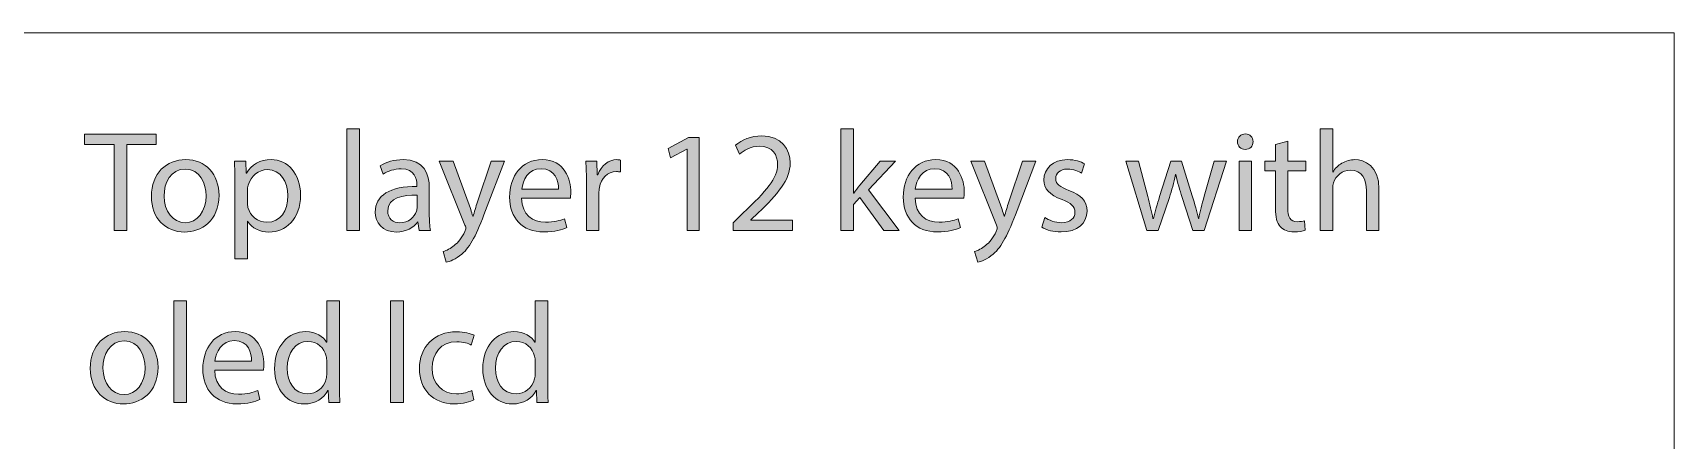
# Model space of a CAD drawing. Header units: millimetres. Extents: x 5 to 670, y 81 to 288.
# Drawn here: x 566.6 to 669.7, y 262.6 to 288.2 of the extents above; entities that cross this region are included whole.
import ezdxf

# ---------------------------------------------------------------- set-up
doc = ezdxf.new("R2010")
doc.units = ezdxf.units.MM
doc.header["$MEASUREMENT"] = 0
doc.layers.add('Hole', color=7, linetype='Continuous', lineweight=0)

# ---------------------------------------------------------------- blocks, each defined once
blk = doc.blocks.new('Block_8')
at = {"layer": 'Hole', "true_color": 0x000000, "transparency": 33554687}
h = blk.add_hatch(color=18, dxfattribs=at)
h.dxf.hatch_style = 2
edge = h.paths.add_edge_path()
edge.add_spline(control_points=[(571.73, 281.2), (571.73, 281.2), (569.88, 281.2), (569.88, 281.2), (569.88, 281.2), (569.88, 281.86), (569.88, 281.86), (569.88, 281.86), (574.37, 281.86), (574.37, 281.86), (574.37, 281.86), (574.37, 281.2), (574.37, 281.2), (574.37, 281.2), (572.52, 281.2), (572.52, 281.2), (572.52, 281.2), (572.52, 275.8), (572.52, 275.8), (572.52, 275.8), (571.73, 275.8), (571.73, 275.8), (571.73, 275.8), (571.73, 281.2), (571.73, 281.2)], knot_values=[0, 0, 0, 0, 1, 1, 1, 2, 2, 2, 3, 3, 3, 4, 4, 4, 5, 5, 5, 6, 6, 6, 7, 7, 7, 8, 8, 8, 8], degree=3, periodic=0)
h = blk.add_hatch(color=18, dxfattribs=at)
h.dxf.hatch_style = 2
edge = h.paths.add_edge_path()
edge.add_spline(control_points=[(586.35, 282.19), (586.35, 282.19), (587.14, 282.19), (587.14, 282.19), (587.14, 282.19), (587.14, 275.8), (587.14, 275.8), (587.14, 275.8), (586.35, 275.8), (586.35, 275.8), (586.35, 275.8), (586.35, 282.19), (586.35, 282.19)], knot_values=[0, 0, 0, 0, 1, 1, 1, 2, 2, 2, 3, 3, 3, 4, 4, 4, 4], degree=3, periodic=0)
h = blk.add_hatch(color=18, dxfattribs=at)
h.dxf.hatch_style = 2
edge = h.paths.add_edge_path()
edge.add_spline(control_points=[(607.72, 280.91), (607.72, 280.91), (607.7, 280.91), (607.7, 280.91), (607.7, 280.91), (606.68, 280.36), (606.68, 280.36), (606.68, 280.36), (606.53, 280.96), (606.53, 280.96), (606.53, 280.96), (607.81, 281.65), (607.81, 281.65), (607.81, 281.65), (608.48, 281.65), (608.48, 281.65), (608.48, 281.65), (608.48, 275.8), (608.48, 275.8), (608.48, 275.8), (607.72, 275.8), (607.72, 275.8), (607.72, 275.8), (607.72, 280.91), (607.72, 280.91)], knot_values=[0, 0, 0, 0, 1, 1, 1, 2, 2, 2, 3, 3, 3, 4, 4, 4, 5, 5, 5, 6, 6, 6, 7, 7, 7, 8, 8, 8, 8], degree=3, periodic=0)
h = blk.add_hatch(color=18, dxfattribs=at)
h.dxf.hatch_style = 2
edge = h.paths.add_edge_path()
edge.add_spline(control_points=[(610.61, 275.8), (610.61, 275.8), (610.61, 276.28), (610.61, 276.28), (610.61, 276.28), (611.23, 276.88), (611.23, 276.88), (612.73, 278.31), (613.4, 279.06), (613.41, 279.94), (613.41, 280.54), (613.12, 281.09), (612.25, 281.09), (611.72, 281.09), (611.28, 280.82), (611.01, 280.59), (611.01, 280.59), (610.76, 281.15), (610.76, 281.15), (611.16, 281.49), (611.74, 281.74), (612.41, 281.74), (613.67, 281.74), (614.2, 280.88), (614.2, 280.04), (614.2, 278.96), (613.42, 278.09), (612.19, 276.9), (612.19, 276.9), (611.72, 276.47), (611.72, 276.47), (611.72, 276.47), (611.72, 276.45), (611.72, 276.45), (611.72, 276.45), (614.35, 276.45), (614.35, 276.45), (614.35, 276.45), (614.35, 275.8), (614.35, 275.8), (614.35, 275.8), (610.61, 275.8), (610.61, 275.8)], knot_values=[0, 0, 0, 0, 1, 1, 1, 2, 2, 2, 3, 3, 3, 4, 4, 4, 5, 5, 5, 6, 6, 6, 7, 7, 7, 8, 8, 8, 9, 9, 9, 10, 10, 10, 11, 11, 11, 12, 12, 12, 13, 13, 13, 14, 14, 14, 14], degree=3, periodic=0)
h = blk.add_hatch(color=18, dxfattribs=at)
h.dxf.hatch_style = 2
edge = h.paths.add_edge_path()
edge.add_spline(control_points=[(618.17, 278.15), (618.17, 278.15), (618.19, 278.15), (618.19, 278.15), (618.3, 278.31), (618.45, 278.5), (618.58, 278.65), (618.58, 278.65), (619.86, 280.15), (619.86, 280.15), (619.86, 280.15), (620.81, 280.15), (620.81, 280.15), (620.81, 280.15), (619.13, 278.36), (619.13, 278.36), (619.13, 278.36), (621.04, 275.8), (621.04, 275.8), (621.04, 275.8), (620.08, 275.8), (620.08, 275.8), (620.08, 275.8), (618.58, 277.88), (618.58, 277.88), (618.58, 277.88), (618.17, 277.43), (618.17, 277.43), (618.17, 277.43), (618.17, 275.8), (618.17, 275.8), (618.17, 275.8), (617.39, 275.8), (617.39, 275.8), (617.39, 275.8), (617.39, 282.19), (617.39, 282.19), (617.39, 282.19), (618.17, 282.19), (618.17, 282.19), (618.17, 282.19), (618.17, 278.15), (618.17, 278.15)], knot_values=[0, 0, 0, 0, 1, 1, 1, 2, 2, 2, 3, 3, 3, 4, 4, 4, 5, 5, 5, 6, 6, 6, 7, 7, 7, 8, 8, 8, 9, 9, 9, 10, 10, 10, 11, 11, 11, 12, 12, 12, 13, 13, 13, 14, 14, 14, 14], degree=3, periodic=0)
h = blk.add_hatch(color=18, dxfattribs=at)
h.dxf.hatch_style = 2
edge = h.paths.add_edge_path()
edge.add_spline(control_points=[(642.4, 275.8), (642.4, 275.8), (642.4, 280.15), (642.4, 280.15), (642.4, 280.15), (643.19, 280.15), (643.19, 280.15), (643.19, 280.15), (643.19, 275.8), (643.19, 275.8), (643.19, 275.8), (642.4, 275.8), (642.4, 275.8)], knot_values=[0, 0, 0, 0, 1, 1, 1, 2, 2, 2, 3, 3, 3, 4, 4, 4, 4], degree=3, periodic=0)
edge = h.paths.add_edge_path()
edge.add_spline(control_points=[(643.28, 281.38), (643.29, 281.11), (643.09, 280.89), (642.78, 280.89), (642.5, 280.89), (642.3, 281.11), (642.3, 281.38), (642.3, 281.65), (642.51, 281.87), (642.8, 281.87), (643.09, 281.87), (643.28, 281.65), (643.28, 281.38)], knot_values=[0, 0, 0, 0, 1, 1, 1, 2, 2, 2, 3, 3, 3, 4, 4, 4, 4], degree=3, periodic=0)
h = blk.add_hatch(color=18, dxfattribs=at)
h.dxf.hatch_style = 2
edge = h.paths.add_edge_path()
edge.add_spline(control_points=[(647.49, 282.19), (647.49, 282.19), (648.28, 282.19), (648.28, 282.19), (648.28, 282.19), (648.28, 279.47), (648.28, 279.47), (648.28, 279.47), (648.3, 279.47), (648.3, 279.47), (648.42, 279.69), (648.62, 279.89), (648.86, 280.03), (649.1, 280.16), (649.38, 280.25), (649.67, 280.25), (650.26, 280.25), (651.19, 279.89), (651.19, 278.39), (651.19, 278.39), (651.19, 275.8), (651.19, 275.8), (651.19, 275.8), (650.4, 275.8), (650.4, 275.8), (650.4, 275.8), (650.4, 278.3), (650.4, 278.3), (650.4, 279), (650.14, 279.59), (649.39, 279.59), (648.88, 279.59), (648.48, 279.23), (648.33, 278.8), (648.29, 278.69), (648.28, 278.58), (648.28, 278.42), (648.28, 278.42), (648.28, 275.8), (648.28, 275.8), (648.28, 275.8), (647.49, 275.8), (647.49, 275.8), (647.49, 275.8), (647.49, 282.19), (647.49, 282.19)], knot_values=[0, 0, 0, 0, 1, 1, 1, 2, 2, 2, 3, 3, 3, 4, 4, 4, 5, 5, 5, 6, 6, 6, 7, 7, 7, 8, 8, 8, 9, 9, 9, 10, 10, 10, 11, 11, 11, 12, 12, 12, 13, 13, 13, 14, 14, 14, 15, 15, 15, 15], degree=3, periodic=0)
h = blk.add_hatch(color=18, dxfattribs=at)
h.dxf.hatch_style = 2
edge = h.paths.add_edge_path()
edge.add_spline(control_points=[(645.46, 281.4), (645.46, 281.4), (645.46, 280.15), (645.46, 280.15), (645.46, 280.15), (646.6, 280.15), (646.6, 280.15), (646.6, 280.15), (646.6, 279.55), (646.6, 279.55), (646.6, 279.55), (645.46, 279.55), (645.46, 279.55), (645.46, 279.55), (645.46, 277.2), (645.46, 277.2), (645.46, 276.66), (645.61, 276.35), (646.05, 276.35), (646.26, 276.35), (646.41, 276.38), (646.51, 276.41), (646.51, 276.41), (646.55, 275.81), (646.55, 275.81), (646.4, 275.75), (646.15, 275.71), (645.85, 275.71), (645.48, 275.71), (645.18, 275.82), (644.99, 276.04), (644.77, 276.27), (644.69, 276.66), (644.69, 277.17), (644.69, 277.17), (644.69, 279.55), (644.69, 279.55), (644.69, 279.55), (644.01, 279.55), (644.01, 279.55), (644.01, 279.55), (644.01, 280.15), (644.01, 280.15), (644.01, 280.15), (644.69, 280.15), (644.69, 280.15), (644.69, 280.15), (644.69, 281.2), (644.69, 281.2), (644.69, 281.2), (645.46, 281.4), (645.46, 281.4)], knot_values=[0, 0, 0, 0, 1, 1, 1, 2, 2, 2, 3, 3, 3, 4, 4, 4, 5, 5, 5, 6, 6, 6, 7, 7, 7, 8, 8, 8, 9, 9, 9, 10, 10, 10, 11, 11, 11, 12, 12, 12, 13, 13, 13, 14, 14, 14, 15, 15, 15, 16, 16, 16, 17, 17, 17, 17], degree=3, periodic=0)
h = blk.add_hatch(color=18, dxfattribs=at)
h.dxf.hatch_style = 2
edge = h.paths.add_edge_path()
edge.add_spline(control_points=[(574.87, 277.96), (574.87, 277.01), (575.42, 276.29), (576.19, 276.29), (576.95, 276.29), (577.51, 277), (577.51, 277.98), (577.51, 278.72), (577.14, 279.66), (576.21, 279.66), (575.27, 279.66), (574.87, 278.79), (574.87, 277.96)], knot_values=[0, 0, 0, 0, 1, 1, 1, 2, 2, 2, 3, 3, 3, 4, 4, 4, 4], degree=3, periodic=0)
edge = h.paths.add_edge_path()
edge.add_spline(control_points=[(578.32, 278.01), (578.32, 276.4), (577.21, 275.7), (576.15, 275.7), (574.97, 275.7), (574.07, 276.56), (574.07, 277.94), (574.07, 279.4), (575.02, 280.25), (576.23, 280.25), (577.48, 280.25), (578.32, 279.34), (578.32, 278.01)], knot_values=[0, 0, 0, 0, 1, 1, 1, 2, 2, 2, 3, 3, 3, 4, 4, 4, 4], degree=3, periodic=0)
h = blk.add_hatch(color=18, dxfattribs=at)
h.dxf.hatch_style = 2
edge = h.paths.add_edge_path()
edge.add_spline(control_points=[(580.1, 277.57), (580.1, 277.45), (580.12, 277.34), (580.14, 277.24), (580.28, 276.7), (580.76, 276.32), (581.33, 276.32), (582.17, 276.32), (582.65, 277), (582.65, 278), (582.65, 278.87), (582.19, 279.62), (581.36, 279.62), (580.82, 279.62), (580.31, 279.23), (580.16, 278.64), (580.13, 278.54), (580.1, 278.42), (580.1, 278.32), (580.1, 278.32), (580.1, 277.57), (580.1, 277.57)], knot_values=[0, 0, 0, 0, 1, 1, 1, 2, 2, 2, 3, 3, 3, 4, 4, 4, 5, 5, 5, 6, 6, 6, 7, 7, 7, 7], degree=3, periodic=0)
edge = h.paths.add_edge_path()
edge.add_spline(control_points=[(579.32, 278.73), (579.32, 279.29), (579.3, 279.74), (579.29, 280.15), (579.29, 280.15), (580, 280.15), (580, 280.15), (580, 280.15), (580.03, 279.4), (580.03, 279.4), (580.03, 279.4), (580.05, 279.4), (580.05, 279.4), (580.37, 279.94), (580.89, 280.25), (581.6, 280.25), (582.65, 280.25), (583.44, 279.36), (583.44, 278.04), (583.44, 276.47), (582.49, 275.7), (581.46, 275.7), (580.89, 275.7), (580.38, 275.95), (580.12, 276.38), (580.12, 276.38), (580.1, 276.38), (580.1, 276.38), (580.1, 276.38), (580.1, 274.01), (580.1, 274.01), (580.1, 274.01), (579.32, 274.01), (579.32, 274.01), (579.32, 274.01), (579.32, 278.73), (579.32, 278.73)], knot_values=[0, 0, 0, 0, 1, 1, 1, 2, 2, 2, 3, 3, 3, 4, 4, 4, 5, 5, 5, 6, 6, 6, 7, 7, 7, 8, 8, 8, 9, 9, 9, 10, 10, 10, 11, 11, 11, 12, 12, 12, 12], degree=3, periodic=0)
h = blk.add_hatch(color=18, dxfattribs=at)
h.dxf.hatch_style = 2
edge = h.paths.add_edge_path()
edge.add_spline(control_points=[(590.77, 278.02), (589.9, 278.04), (588.92, 277.88), (588.92, 277.04), (588.92, 276.52), (589.27, 276.28), (589.67, 276.28), (590.24, 276.28), (590.6, 276.64), (590.72, 277.01), (590.75, 277.09), (590.77, 277.18), (590.77, 277.26), (590.77, 277.26), (590.77, 278.02), (590.77, 278.02)], knot_values=[0, 0, 0, 0, 1, 1, 1, 2, 2, 2, 3, 3, 3, 4, 4, 4, 5, 5, 5, 5], degree=3, periodic=0)
edge = h.paths.add_edge_path()
edge.add_spline(control_points=[(590.89, 275.8), (590.89, 275.8), (590.82, 276.34), (590.82, 276.34), (590.82, 276.34), (590.8, 276.34), (590.8, 276.34), (590.55, 276), (590.08, 275.7), (589.46, 275.7), (588.58, 275.7), (588.13, 276.32), (588.13, 276.95), (588.13, 278), (589.07, 278.58), (590.75, 278.57), (590.75, 278.57), (590.75, 278.66), (590.75, 278.66), (590.75, 279.02), (590.65, 279.67), (589.76, 279.67), (589.36, 279.67), (588.93, 279.54), (588.63, 279.34), (588.63, 279.34), (588.45, 279.86), (588.45, 279.86), (588.81, 280.1), (589.33, 280.25), (589.88, 280.25), (591.21, 280.25), (591.53, 279.34), (591.53, 278.47), (591.53, 278.47), (591.53, 276.84), (591.53, 276.84), (591.53, 276.46), (591.55, 276.09), (591.61, 275.8), (591.61, 275.8), (590.89, 275.8), (590.89, 275.8)], knot_values=[0, 0, 0, 0, 1, 1, 1, 2, 2, 2, 3, 3, 3, 4, 4, 4, 5, 5, 5, 6, 6, 6, 7, 7, 7, 8, 8, 8, 9, 9, 9, 10, 10, 10, 11, 11, 11, 12, 12, 12, 13, 13, 13, 14, 14, 14, 14], degree=3, periodic=0)
h = blk.add_hatch(color=18, dxfattribs=at)
h.dxf.hatch_style = 2
edge = h.paths.add_edge_path()
edge.add_spline(control_points=[(593.03, 280.15), (593.03, 280.15), (593.98, 277.58), (593.98, 277.58), (594.08, 277.29), (594.19, 276.95), (594.26, 276.69), (594.26, 276.69), (594.28, 276.69), (594.28, 276.69), (594.36, 276.95), (594.45, 277.28), (594.56, 277.6), (594.56, 277.6), (595.42, 280.15), (595.42, 280.15), (595.42, 280.15), (596.26, 280.15), (596.26, 280.15), (596.26, 280.15), (595.07, 277.05), (595.07, 277.05), (594.5, 275.55), (594.12, 274.79), (593.58, 274.32), (593.19, 273.98), (592.8, 273.84), (592.6, 273.81), (592.6, 273.81), (592.41, 274.47), (592.41, 274.47), (592.6, 274.54), (592.87, 274.66), (593.1, 274.86), (593.32, 275.03), (593.59, 275.34), (593.77, 275.74), (593.8, 275.82), (593.83, 275.89), (593.83, 275.93), (593.83, 275.98), (593.81, 276.04), (593.77, 276.14), (593.77, 276.14), (592.16, 280.15), (592.16, 280.15), (592.16, 280.15), (593.03, 280.15), (593.03, 280.15)], knot_values=[0, 0, 0, 0, 1, 1, 1, 2, 2, 2, 3, 3, 3, 4, 4, 4, 5, 5, 5, 6, 6, 6, 7, 7, 7, 8, 8, 8, 9, 9, 9, 10, 10, 10, 11, 11, 11, 12, 12, 12, 13, 13, 13, 14, 14, 14, 15, 15, 15, 16, 16, 16, 16], degree=3, periodic=0)
h = blk.add_hatch(color=18, dxfattribs=at)
h.dxf.hatch_style = 2
edge = h.paths.add_edge_path()
edge.add_spline(control_points=[(599.65, 278.4), (599.66, 278.9), (599.44, 279.68), (598.55, 279.68), (597.75, 279.68), (597.4, 278.95), (597.34, 278.4), (597.34, 278.4), (599.65, 278.4), (599.65, 278.4)], knot_values=[0, 0, 0, 0, 1, 1, 1, 2, 2, 2, 3, 3, 3, 3], degree=3, periodic=0)
edge = h.paths.add_edge_path()
edge.add_spline(control_points=[(597.33, 277.83), (597.35, 276.76), (598.03, 276.32), (598.82, 276.32), (599.39, 276.32), (599.73, 276.42), (600.03, 276.54), (600.03, 276.54), (600.16, 275.98), (600.16, 275.98), (599.89, 275.85), (599.41, 275.71), (598.72, 275.71), (597.37, 275.71), (596.57, 276.59), (596.57, 277.9), (596.57, 279.22), (597.35, 280.25), (598.62, 280.25), (600.04, 280.25), (600.42, 279), (600.42, 278.2), (600.42, 278.04), (600.4, 277.91), (600.39, 277.83), (600.39, 277.83), (597.33, 277.83), (597.33, 277.83)], knot_values=[0, 0, 0, 0, 1, 1, 1, 2, 2, 2, 3, 3, 3, 4, 4, 4, 5, 5, 5, 6, 6, 6, 7, 7, 7, 8, 8, 8, 9, 9, 9, 9], degree=3, periodic=0)
h = blk.add_hatch(color=18, dxfattribs=at)
h.dxf.hatch_style = 2
edge = h.paths.add_edge_path()
edge.add_spline(control_points=[(601.4, 278.79), (601.4, 279.31), (601.39, 279.75), (601.36, 280.15), (601.36, 280.15), (602.05, 280.15), (602.05, 280.15), (602.05, 280.15), (602.08, 279.3), (602.08, 279.3), (602.08, 279.3), (602.12, 279.3), (602.12, 279.3), (602.32, 279.88), (602.79, 280.25), (603.32, 280.25), (603.41, 280.25), (603.48, 280.24), (603.55, 280.22), (603.55, 280.22), (603.55, 279.48), (603.55, 279.48), (603.47, 279.49), (603.39, 279.5), (603.28, 279.5), (602.72, 279.5), (602.32, 279.08), (602.22, 278.49), (602.2, 278.38), (602.18, 278.25), (602.18, 278.12), (602.18, 278.12), (602.18, 275.8), (602.18, 275.8), (602.18, 275.8), (601.4, 275.8), (601.4, 275.8), (601.4, 275.8), (601.4, 278.79), (601.4, 278.79)], knot_values=[0, 0, 0, 0, 1, 1, 1, 2, 2, 2, 3, 3, 3, 4, 4, 4, 5, 5, 5, 6, 6, 6, 7, 7, 7, 8, 8, 8, 9, 9, 9, 10, 10, 10, 11, 11, 11, 12, 12, 12, 13, 13, 13, 13], degree=3, periodic=0)
h = blk.add_hatch(color=18, dxfattribs=at)
h.dxf.hatch_style = 2
edge = h.paths.add_edge_path()
edge.add_spline(control_points=[(624.37, 278.4), (624.38, 278.9), (624.17, 279.68), (623.28, 279.68), (622.48, 279.68), (622.12, 278.95), (622.06, 278.4), (622.06, 278.4), (624.37, 278.4), (624.37, 278.4)], knot_values=[0, 0, 0, 0, 1, 1, 1, 2, 2, 2, 3, 3, 3, 3], degree=3, periodic=0)
edge = h.paths.add_edge_path()
edge.add_spline(control_points=[(622.05, 277.83), (622.07, 276.76), (622.75, 276.32), (623.55, 276.32), (624.11, 276.32), (624.46, 276.42), (624.75, 276.54), (624.75, 276.54), (624.89, 275.98), (624.89, 275.98), (624.61, 275.85), (624.13, 275.71), (623.44, 275.71), (622.1, 275.71), (621.3, 276.59), (621.3, 277.9), (621.3, 279.22), (622.07, 280.25), (623.34, 280.25), (624.76, 280.25), (625.14, 279), (625.14, 278.2), (625.14, 278.04), (625.12, 277.91), (625.11, 277.83), (625.11, 277.83), (622.05, 277.83), (622.05, 277.83)], knot_values=[0, 0, 0, 0, 1, 1, 1, 2, 2, 2, 3, 3, 3, 4, 4, 4, 5, 5, 5, 6, 6, 6, 7, 7, 7, 8, 8, 8, 9, 9, 9, 9], degree=3, periodic=0)
h = blk.add_hatch(color=18, dxfattribs=at)
h.dxf.hatch_style = 2
edge = h.paths.add_edge_path()
edge.add_spline(control_points=[(626.41, 280.15), (626.41, 280.15), (627.36, 277.58), (627.36, 277.58), (627.46, 277.29), (627.57, 276.95), (627.64, 276.69), (627.64, 276.69), (627.66, 276.69), (627.66, 276.69), (627.74, 276.95), (627.83, 277.28), (627.94, 277.6), (627.94, 277.6), (628.8, 280.15), (628.8, 280.15), (628.8, 280.15), (629.64, 280.15), (629.64, 280.15), (629.64, 280.15), (628.45, 277.05), (628.45, 277.05), (627.88, 275.55), (627.5, 274.79), (626.96, 274.32), (626.57, 273.98), (626.18, 273.84), (625.99, 273.81), (625.99, 273.81), (625.79, 274.47), (625.79, 274.47), (625.99, 274.54), (626.25, 274.66), (626.48, 274.86), (626.7, 275.03), (626.97, 275.34), (627.15, 275.74), (627.18, 275.82), (627.21, 275.89), (627.21, 275.93), (627.21, 275.98), (627.19, 276.04), (627.16, 276.14), (627.16, 276.14), (625.54, 280.15), (625.54, 280.15), (625.54, 280.15), (626.41, 280.15), (626.41, 280.15)], knot_values=[0, 0, 0, 0, 1, 1, 1, 2, 2, 2, 3, 3, 3, 4, 4, 4, 5, 5, 5, 6, 6, 6, 7, 7, 7, 8, 8, 8, 9, 9, 9, 10, 10, 10, 11, 11, 11, 12, 12, 12, 13, 13, 13, 14, 14, 14, 15, 15, 15, 16, 16, 16, 16], degree=3, periodic=0)
h = blk.add_hatch(color=18, dxfattribs=at)
h.dxf.hatch_style = 2
edge = h.paths.add_edge_path()
edge.add_spline(control_points=[(630.2, 276.61), (630.43, 276.45), (630.85, 276.29), (631.24, 276.29), (631.82, 276.29), (632.09, 276.58), (632.09, 276.94), (632.09, 277.32), (631.86, 277.52), (631.28, 277.74), (630.49, 278.02), (630.13, 278.45), (630.13, 278.97), (630.13, 279.67), (630.69, 280.25), (631.63, 280.25), (632.07, 280.25), (632.46, 280.12), (632.7, 279.98), (632.7, 279.98), (632.5, 279.4), (632.5, 279.4), (632.33, 279.51), (632.02, 279.66), (631.61, 279.66), (631.14, 279.66), (630.88, 279.39), (630.88, 279.06), (630.88, 278.7), (631.14, 278.54), (631.71, 278.32), (632.47, 278.04), (632.85, 277.66), (632.85, 277.01), (632.85, 276.25), (632.26, 275.71), (631.22, 275.71), (630.75, 275.71), (630.31, 275.82), (630, 276), (630, 276), (630.2, 276.61), (630.2, 276.61)], knot_values=[0, 0, 0, 0, 1, 1, 1, 2, 2, 2, 3, 3, 3, 4, 4, 4, 5, 5, 5, 6, 6, 6, 7, 7, 7, 8, 8, 8, 9, 9, 9, 10, 10, 10, 11, 11, 11, 12, 12, 12, 13, 13, 13, 14, 14, 14, 14], degree=3, periodic=0)
h = blk.add_hatch(color=18, dxfattribs=at)
h.dxf.hatch_style = 2
edge = h.paths.add_edge_path()
edge.add_spline(control_points=[(636.09, 280.15), (636.09, 280.15), (636.67, 277.94), (636.67, 277.94), (636.79, 277.45), (636.91, 277), (636.99, 276.55), (636.99, 276.55), (637.02, 276.55), (637.02, 276.55), (637.12, 276.99), (637.26, 277.46), (637.41, 277.93), (637.41, 277.93), (638.12, 280.15), (638.12, 280.15), (638.12, 280.15), (638.78, 280.15), (638.78, 280.15), (638.78, 280.15), (639.46, 277.97), (639.46, 277.97), (639.62, 277.45), (639.75, 276.99), (639.85, 276.55), (639.85, 276.55), (639.87, 276.55), (639.87, 276.55), (639.94, 276.99), (640.06, 277.45), (640.21, 277.96), (640.21, 277.96), (640.83, 280.15), (640.83, 280.15), (640.83, 280.15), (641.61, 280.15), (641.61, 280.15), (641.61, 280.15), (640.21, 275.8), (640.21, 275.8), (640.21, 275.8), (639.49, 275.8), (639.49, 275.8), (639.49, 275.8), (638.82, 277.87), (638.82, 277.87), (638.67, 278.36), (638.54, 278.79), (638.43, 279.31), (638.43, 279.31), (638.41, 279.31), (638.41, 279.31), (638.31, 278.78), (638.17, 278.33), (638.02, 277.87), (638.02, 277.87), (637.32, 275.8), (637.32, 275.8), (637.32, 275.8), (636.6, 275.8), (636.6, 275.8), (636.6, 275.8), (635.28, 280.15), (635.28, 280.15), (635.28, 280.15), (636.09, 280.15), (636.09, 280.15)], knot_values=[0, 0, 0, 0, 1, 1, 1, 2, 2, 2, 3, 3, 3, 4, 4, 4, 5, 5, 5, 6, 6, 6, 7, 7, 7, 8, 8, 8, 9, 9, 9, 10, 10, 10, 11, 11, 11, 12, 12, 12, 13, 13, 13, 14, 14, 14, 15, 15, 15, 16, 16, 16, 17, 17, 17, 18, 18, 18, 19, 19, 19, 20, 20, 20, 21, 21, 21, 22, 22, 22, 22], degree=3, periodic=0)
h = blk.add_hatch(color=18, dxfattribs=at)
h.dxf.hatch_style = 2
edge = h.paths.add_edge_path()
edge.add_spline(control_points=[(575.49, 271.39), (575.49, 271.39), (576.28, 271.39), (576.28, 271.39), (576.28, 271.39), (576.28, 265), (576.28, 265), (576.28, 265), (575.49, 265), (575.49, 265), (575.49, 265), (575.49, 271.39), (575.49, 271.39)], knot_values=[0, 0, 0, 0, 1, 1, 1, 2, 2, 2, 3, 3, 3, 4, 4, 4, 4], degree=3, periodic=0)
h = blk.add_hatch(color=18, dxfattribs=at)
h.dxf.hatch_style = 2
edge = h.paths.add_edge_path()
edge.add_spline(control_points=[(585.09, 267.58), (585.09, 267.68), (585.08, 267.81), (585.05, 267.91), (584.94, 268.42), (584.51, 268.83), (583.91, 268.83), (583.09, 268.83), (582.61, 268.11), (582.61, 267.15), (582.61, 266.26), (583.04, 265.54), (583.89, 265.54), (584.42, 265.54), (584.91, 265.89), (585.05, 266.48), (585.08, 266.59), (585.09, 266.7), (585.09, 266.82), (585.09, 266.82), (585.09, 267.58), (585.09, 267.58)], knot_values=[0, 0, 0, 0, 1, 1, 1, 2, 2, 2, 3, 3, 3, 4, 4, 4, 5, 5, 5, 6, 6, 6, 7, 7, 7, 7], degree=3, periodic=0)
edge = h.paths.add_edge_path()
edge.add_spline(control_points=[(585.88, 271.39), (585.88, 271.39), (585.88, 266.12), (585.88, 266.12), (585.88, 265.73), (585.89, 265.29), (585.92, 265), (585.92, 265), (585.21, 265), (585.21, 265), (585.21, 265), (585.17, 265.75), (585.17, 265.75), (585.17, 265.75), (585.15, 265.75), (585.15, 265.75), (584.91, 265.27), (584.38, 264.9), (583.67, 264.9), (582.62, 264.9), (581.81, 265.79), (581.81, 267.11), (581.8, 268.56), (582.7, 269.45), (583.76, 269.45), (584.42, 269.45), (584.87, 269.14), (585.07, 268.78), (585.07, 268.78), (585.09, 268.78), (585.09, 268.78), (585.09, 268.78), (585.09, 271.39), (585.09, 271.39), (585.09, 271.39), (585.88, 271.39), (585.88, 271.39)], knot_values=[0, 0, 0, 0, 1, 1, 1, 2, 2, 2, 3, 3, 3, 4, 4, 4, 5, 5, 5, 6, 6, 6, 7, 7, 7, 8, 8, 8, 9, 9, 9, 10, 10, 10, 11, 11, 11, 12, 12, 12, 12], degree=3, periodic=0)
h = blk.add_hatch(color=18, dxfattribs=at)
h.dxf.hatch_style = 2
edge = h.paths.add_edge_path()
edge.add_spline(control_points=[(589.1, 271.39), (589.1, 271.39), (589.9, 271.39), (589.9, 271.39), (589.9, 271.39), (589.9, 265), (589.9, 265), (589.9, 265), (589.1, 265), (589.1, 265), (589.1, 265), (589.1, 271.39), (589.1, 271.39)], knot_values=[0, 0, 0, 0, 1, 1, 1, 2, 2, 2, 3, 3, 3, 4, 4, 4, 4], degree=3, periodic=0)
h = blk.add_hatch(color=18, dxfattribs=at)
h.dxf.hatch_style = 2
edge = h.paths.add_edge_path()
edge.add_spline(control_points=[(598.18, 267.58), (598.18, 267.68), (598.17, 267.81), (598.14, 267.91), (598.02, 268.42), (597.59, 268.83), (597, 268.83), (596.18, 268.83), (595.69, 268.11), (595.69, 267.15), (595.69, 266.26), (596.12, 265.54), (596.98, 265.54), (597.51, 265.54), (598, 265.89), (598.14, 266.48), (598.17, 266.59), (598.18, 266.7), (598.18, 266.82), (598.18, 266.82), (598.18, 267.58), (598.18, 267.58)], knot_values=[0, 0, 0, 0, 1, 1, 1, 2, 2, 2, 3, 3, 3, 4, 4, 4, 5, 5, 5, 6, 6, 6, 7, 7, 7, 7], degree=3, periodic=0)
edge = h.paths.add_edge_path()
edge.add_spline(control_points=[(598.97, 271.39), (598.97, 271.39), (598.97, 266.12), (598.97, 266.12), (598.97, 265.73), (598.98, 265.29), (599, 265), (599, 265), (598.29, 265), (598.29, 265), (598.29, 265), (598.26, 265.75), (598.26, 265.75), (598.26, 265.75), (598.24, 265.75), (598.24, 265.75), (598, 265.27), (597.46, 264.9), (596.75, 264.9), (595.7, 264.9), (594.89, 265.79), (594.89, 267.11), (594.88, 268.56), (595.78, 269.45), (596.84, 269.45), (597.51, 269.45), (597.96, 269.14), (598.16, 268.78), (598.16, 268.78), (598.18, 268.78), (598.18, 268.78), (598.18, 268.78), (598.18, 271.39), (598.18, 271.39), (598.18, 271.39), (598.97, 271.39), (598.97, 271.39)], knot_values=[0, 0, 0, 0, 1, 1, 1, 2, 2, 2, 3, 3, 3, 4, 4, 4, 5, 5, 5, 6, 6, 6, 7, 7, 7, 8, 8, 8, 9, 9, 9, 10, 10, 10, 11, 11, 11, 12, 12, 12, 12], degree=3, periodic=0)
h = blk.add_hatch(color=18, dxfattribs=at)
h.dxf.hatch_style = 2
edge = h.paths.add_edge_path()
edge.add_spline(control_points=[(571.03, 267.16), (571.03, 266.21), (571.58, 265.49), (572.36, 265.49), (573.11, 265.49), (573.68, 266.2), (573.68, 267.18), (573.68, 267.92), (573.31, 268.86), (572.37, 268.86), (571.44, 268.86), (571.03, 267.99), (571.03, 267.16)], knot_values=[0, 0, 0, 0, 1, 1, 1, 2, 2, 2, 3, 3, 3, 4, 4, 4, 4], degree=3, periodic=0)
edge = h.paths.add_edge_path()
edge.add_spline(control_points=[(574.49, 267.21), (574.49, 265.6), (573.37, 264.9), (572.32, 264.9), (571.14, 264.9), (570.23, 265.76), (570.23, 267.14), (570.23, 268.6), (571.19, 269.45), (572.39, 269.45), (573.64, 269.45), (574.49, 268.54), (574.49, 267.21)], knot_values=[0, 0, 0, 0, 1, 1, 1, 2, 2, 2, 3, 3, 3, 4, 4, 4, 4], degree=3, periodic=0)
h = blk.add_hatch(color=18, dxfattribs=at)
h.dxf.hatch_style = 2
edge = h.paths.add_edge_path()
edge.add_spline(control_points=[(580.37, 267.6), (580.38, 268.1), (580.17, 268.88), (579.28, 268.88), (578.48, 268.88), (578.12, 268.15), (578.06, 267.6), (578.06, 267.6), (580.37, 267.6), (580.37, 267.6)], knot_values=[0, 0, 0, 0, 1, 1, 1, 2, 2, 2, 3, 3, 3, 3], degree=3, periodic=0)
edge = h.paths.add_edge_path()
edge.add_spline(control_points=[(578.05, 267.03), (578.07, 265.96), (578.75, 265.52), (579.55, 265.52), (580.11, 265.52), (580.46, 265.62), (580.75, 265.74), (580.75, 265.74), (580.89, 265.18), (580.89, 265.18), (580.61, 265.05), (580.13, 264.91), (579.44, 264.91), (578.1, 264.91), (577.3, 265.79), (577.3, 267.1), (577.3, 268.42), (578.07, 269.45), (579.34, 269.45), (580.76, 269.45), (581.14, 268.2), (581.14, 267.4), (581.14, 267.24), (581.12, 267.11), (581.11, 267.03), (581.11, 267.03), (578.05, 267.03), (578.05, 267.03)], knot_values=[0, 0, 0, 0, 1, 1, 1, 2, 2, 2, 3, 3, 3, 4, 4, 4, 5, 5, 5, 6, 6, 6, 7, 7, 7, 8, 8, 8, 9, 9, 9, 9], degree=3, periodic=0)
h = blk.add_hatch(color=18, dxfattribs=at)
h.dxf.hatch_style = 2
edge = h.paths.add_edge_path()
edge.add_spline(control_points=[(594.33, 265.16), (594.13, 265.05), (593.67, 264.91), (593.08, 264.91), (591.77, 264.91), (590.91, 265.8), (590.91, 267.13), (590.91, 268.47), (591.83, 269.44), (593.25, 269.44), (593.72, 269.44), (594.13, 269.32), (594.35, 269.22), (594.35, 269.22), (594.17, 268.6), (594.17, 268.6), (593.98, 268.71), (593.68, 268.81), (593.25, 268.81), (592.25, 268.81), (591.71, 268.07), (591.71, 267.16), (591.71, 266.16), (592.36, 265.54), (593.23, 265.54), (593.68, 265.54), (593.97, 265.65), (594.2, 265.75), (594.2, 265.75), (594.33, 265.16), (594.33, 265.16)], knot_values=[0, 0, 0, 0, 1, 1, 1, 2, 2, 2, 3, 3, 3, 4, 4, 4, 5, 5, 5, 6, 6, 6, 7, 7, 7, 8, 8, 8, 9, 9, 9, 10, 10, 10, 10], degree=3, periodic=0)
at = {"layer": 'Hole'}
for points, knots in [([(571.73, 281.2), (571.73, 281.2), (569.88, 281.2), (569.88, 281.2), (569.88, 281.2), (569.88, 281.86), (569.88, 281.86), (569.88, 281.86), (574.37, 281.86), (574.37, 281.86), (574.37, 281.86), (574.37, 281.2), (574.37, 281.2), (574.37, 281.2), (572.52, 281.2), (572.52, 281.2), (572.52, 281.2), (572.52, 275.8), (572.52, 275.8), (572.52, 275.8), (571.73, 275.8), (571.73, 275.8), (571.73, 275.8), (571.73, 281.2), (571.73, 281.2)], [0, 0, 0, 0, 1, 1, 1, 2, 2, 2, 3, 3, 3, 4, 4, 4, 5, 5, 5, 6, 6, 6, 7, 7, 7, 8, 8, 8, 8]), ([(586.35, 282.19), (586.35, 282.19), (587.14, 282.19), (587.14, 282.19), (587.14, 282.19), (587.14, 275.8), (587.14, 275.8), (587.14, 275.8), (586.35, 275.8), (586.35, 275.8), (586.35, 275.8), (586.35, 282.19), (586.35, 282.19)], [0, 0, 0, 0, 1, 1, 1, 2, 2, 2, 3, 3, 3, 4, 4, 4, 4]), ([(607.72, 280.91), (607.72, 280.91), (607.7, 280.91), (607.7, 280.91), (607.7, 280.91), (606.68, 280.36), (606.68, 280.36), (606.68, 280.36), (606.53, 280.96), (606.53, 280.96), (606.53, 280.96), (607.81, 281.65), (607.81, 281.65), (607.81, 281.65), (608.48, 281.65), (608.48, 281.65), (608.48, 281.65), (608.48, 275.8), (608.48, 275.8), (608.48, 275.8), (607.72, 275.8), (607.72, 275.8), (607.72, 275.8), (607.72, 280.91), (607.72, 280.91)], [0, 0, 0, 0, 1, 1, 1, 2, 2, 2, 3, 3, 3, 4, 4, 4, 5, 5, 5, 6, 6, 6, 7, 7, 7, 8, 8, 8, 8]), ([(610.61, 275.8), (610.61, 275.8), (610.61, 276.28), (610.61, 276.28), (610.61, 276.28), (611.23, 276.88), (611.23, 276.88), (612.73, 278.31), (613.4, 279.06), (613.41, 279.94), (613.41, 280.54), (613.12, 281.09), (612.25, 281.09), (611.72, 281.09), (611.28, 280.82), (611.01, 280.59), (611.01, 280.59), (610.76, 281.15), (610.76, 281.15), (611.16, 281.49), (611.74, 281.74), (612.41, 281.74), (613.67, 281.74), (614.2, 280.88), (614.2, 280.04), (614.2, 278.96), (613.42, 278.09), (612.19, 276.9), (612.19, 276.9), (611.72, 276.47), (611.72, 276.47), (611.72, 276.47), (611.72, 276.45), (611.72, 276.45), (611.72, 276.45), (614.35, 276.45), (614.35, 276.45), (614.35, 276.45), (614.35, 275.8), (614.35, 275.8), (614.35, 275.8), (610.61, 275.8), (610.61, 275.8)], [0, 0, 0, 0, 1, 1, 1, 2, 2, 2, 3, 3, 3, 4, 4, 4, 5, 5, 5, 6, 6, 6, 7, 7, 7, 8, 8, 8, 9, 9, 9, 10, 10, 10, 11, 11, 11, 12, 12, 12, 13, 13, 13, 14, 14, 14, 14]), ([(618.17, 278.15), (618.17, 278.15), (618.19, 278.15), (618.19, 278.15), (618.3, 278.31), (618.45, 278.5), (618.58, 278.65), (618.58, 278.65), (619.86, 280.15), (619.86, 280.15), (619.86, 280.15), (620.81, 280.15), (620.81, 280.15), (620.81, 280.15), (619.13, 278.36), (619.13, 278.36), (619.13, 278.36), (621.04, 275.8), (621.04, 275.8), (621.04, 275.8), (620.08, 275.8), (620.08, 275.8), (620.08, 275.8), (618.58, 277.88), (618.58, 277.88), (618.58, 277.88), (618.17, 277.43), (618.17, 277.43), (618.17, 277.43), (618.17, 275.8), (618.17, 275.8), (618.17, 275.8), (617.39, 275.8), (617.39, 275.8), (617.39, 275.8), (617.39, 282.19), (617.39, 282.19), (617.39, 282.19), (618.17, 282.19), (618.17, 282.19), (618.17, 282.19), (618.17, 278.15), (618.17, 278.15)], [0, 0, 0, 0, 1, 1, 1, 2, 2, 2, 3, 3, 3, 4, 4, 4, 5, 5, 5, 6, 6, 6, 7, 7, 7, 8, 8, 8, 9, 9, 9, 10, 10, 10, 11, 11, 11, 12, 12, 12, 13, 13, 13, 14, 14, 14, 14]), ([(643.28, 281.38), (643.29, 281.11), (643.09, 280.89), (642.78, 280.89), (642.5, 280.89), (642.3, 281.11), (642.3, 281.38), (642.3, 281.65), (642.51, 281.87), (642.8, 281.87), (643.09, 281.87), (643.28, 281.65), (643.28, 281.38)], [0, 0, 0, 0, 1, 1, 1, 2, 2, 2, 3, 3, 3, 4, 4, 4, 4]), ([(647.49, 282.19), (647.49, 282.19), (648.28, 282.19), (648.28, 282.19), (648.28, 282.19), (648.28, 279.47), (648.28, 279.47), (648.28, 279.47), (648.3, 279.47), (648.3, 279.47), (648.42, 279.69), (648.62, 279.89), (648.86, 280.03), (649.1, 280.16), (649.38, 280.25), (649.67, 280.25), (650.26, 280.25), (651.19, 279.89), (651.19, 278.39), (651.19, 278.39), (651.19, 275.8), (651.19, 275.8), (651.19, 275.8), (650.4, 275.8), (650.4, 275.8), (650.4, 275.8), (650.4, 278.3), (650.4, 278.3), (650.4, 279), (650.14, 279.59), (649.39, 279.59), (648.88, 279.59), (648.48, 279.23), (648.33, 278.8), (648.29, 278.69), (648.28, 278.58), (648.28, 278.42), (648.28, 278.42), (648.28, 275.8), (648.28, 275.8), (648.28, 275.8), (647.49, 275.8), (647.49, 275.8), (647.49, 275.8), (647.49, 282.19), (647.49, 282.19)], [0, 0, 0, 0, 1, 1, 1, 2, 2, 2, 3, 3, 3, 4, 4, 4, 5, 5, 5, 6, 6, 6, 7, 7, 7, 8, 8, 8, 9, 9, 9, 10, 10, 10, 11, 11, 11, 12, 12, 12, 13, 13, 13, 14, 14, 14, 15, 15, 15, 15]), ([(645.46, 281.4), (645.46, 281.4), (645.46, 280.15), (645.46, 280.15), (645.46, 280.15), (646.6, 280.15), (646.6, 280.15), (646.6, 280.15), (646.6, 279.55), (646.6, 279.55), (646.6, 279.55), (645.46, 279.55), (645.46, 279.55), (645.46, 279.55), (645.46, 277.2), (645.46, 277.2), (645.46, 276.66), (645.61, 276.35), (646.05, 276.35), (646.26, 276.35), (646.41, 276.38), (646.51, 276.41), (646.51, 276.41), (646.55, 275.81), (646.55, 275.81), (646.4, 275.75), (646.15, 275.71), (645.85, 275.71), (645.48, 275.71), (645.18, 275.82), (644.99, 276.04), (644.77, 276.27), (644.69, 276.66), (644.69, 277.17), (644.69, 277.17), (644.69, 279.55), (644.69, 279.55), (644.69, 279.55), (644.01, 279.55), (644.01, 279.55), (644.01, 279.55), (644.01, 280.15), (644.01, 280.15), (644.01, 280.15), (644.69, 280.15), (644.69, 280.15), (644.69, 280.15), (644.69, 281.2), (644.69, 281.2), (644.69, 281.2), (645.46, 281.4), (645.46, 281.4)], [0, 0, 0, 0, 1, 1, 1, 2, 2, 2, 3, 3, 3, 4, 4, 4, 5, 5, 5, 6, 6, 6, 7, 7, 7, 8, 8, 8, 9, 9, 9, 10, 10, 10, 11, 11, 11, 12, 12, 12, 13, 13, 13, 14, 14, 14, 15, 15, 15, 16, 16, 16, 17, 17, 17, 17]), ([(578.32, 278.01), (578.32, 276.4), (577.21, 275.7), (576.15, 275.7), (574.97, 275.7), (574.07, 276.56), (574.07, 277.94), (574.07, 279.4), (575.02, 280.25), (576.23, 280.25), (577.48, 280.25), (578.32, 279.34), (578.32, 278.01)], [0, 0, 0, 0, 1, 1, 1, 2, 2, 2, 3, 3, 3, 4, 4, 4, 4]), ([(574.87, 277.96), (574.87, 277.01), (575.42, 276.29), (576.19, 276.29), (576.95, 276.29), (577.51, 277), (577.51, 277.98), (577.51, 278.72), (577.14, 279.66), (576.21, 279.66), (575.27, 279.66), (574.87, 278.79), (574.87, 277.96)], [0, 0, 0, 0, 1, 1, 1, 2, 2, 2, 3, 3, 3, 4, 4, 4, 4]), ([(579.32, 278.73), (579.32, 279.29), (579.3, 279.74), (579.29, 280.15), (579.29, 280.15), (580, 280.15), (580, 280.15), (580, 280.15), (580.03, 279.4), (580.03, 279.4), (580.03, 279.4), (580.05, 279.4), (580.05, 279.4), (580.37, 279.94), (580.89, 280.25), (581.6, 280.25), (582.65, 280.25), (583.44, 279.36), (583.44, 278.04), (583.44, 276.47), (582.49, 275.7), (581.46, 275.7), (580.89, 275.7), (580.38, 275.95), (580.12, 276.38), (580.12, 276.38), (580.1, 276.38), (580.1, 276.38), (580.1, 276.38), (580.1, 274.01), (580.1, 274.01), (580.1, 274.01), (579.32, 274.01), (579.32, 274.01), (579.32, 274.01), (579.32, 278.73), (579.32, 278.73)], [0, 0, 0, 0, 1, 1, 1, 2, 2, 2, 3, 3, 3, 4, 4, 4, 5, 5, 5, 6, 6, 6, 7, 7, 7, 8, 8, 8, 9, 9, 9, 10, 10, 10, 11, 11, 11, 12, 12, 12, 12]), ([(580.1, 277.57), (580.1, 277.45), (580.12, 277.34), (580.14, 277.24), (580.28, 276.7), (580.76, 276.32), (581.33, 276.32), (582.17, 276.32), (582.65, 277), (582.65, 278), (582.65, 278.87), (582.19, 279.62), (581.36, 279.62), (580.82, 279.62), (580.31, 279.23), (580.16, 278.64), (580.13, 278.54), (580.1, 278.42), (580.1, 278.32), (580.1, 278.32), (580.1, 277.57), (580.1, 277.57)], [0, 0, 0, 0, 1, 1, 1, 2, 2, 2, 3, 3, 3, 4, 4, 4, 5, 5, 5, 6, 6, 6, 7, 7, 7, 7]), ([(590.89, 275.8), (590.89, 275.8), (590.82, 276.34), (590.82, 276.34), (590.82, 276.34), (590.8, 276.34), (590.8, 276.34), (590.55, 276), (590.08, 275.7), (589.46, 275.7), (588.58, 275.7), (588.13, 276.32), (588.13, 276.95), (588.13, 278), (589.07, 278.58), (590.75, 278.57), (590.75, 278.57), (590.75, 278.66), (590.75, 278.66), (590.75, 279.02), (590.65, 279.67), (589.76, 279.67), (589.36, 279.67), (588.93, 279.54), (588.63, 279.34), (588.63, 279.34), (588.45, 279.86), (588.45, 279.86), (588.81, 280.1), (589.33, 280.25), (589.88, 280.25), (591.21, 280.25), (591.53, 279.34), (591.53, 278.47), (591.53, 278.47), (591.53, 276.84), (591.53, 276.84), (591.53, 276.46), (591.55, 276.09), (591.61, 275.8), (591.61, 275.8), (590.89, 275.8), (590.89, 275.8)], [0, 0, 0, 0, 1, 1, 1, 2, 2, 2, 3, 3, 3, 4, 4, 4, 5, 5, 5, 6, 6, 6, 7, 7, 7, 8, 8, 8, 9, 9, 9, 10, 10, 10, 11, 11, 11, 12, 12, 12, 13, 13, 13, 14, 14, 14, 14]), ([(593.03, 280.15), (593.03, 280.15), (593.98, 277.58), (593.98, 277.58), (594.08, 277.29), (594.19, 276.95), (594.26, 276.69), (594.26, 276.69), (594.28, 276.69), (594.28, 276.69), (594.36, 276.95), (594.45, 277.28), (594.56, 277.6), (594.56, 277.6), (595.42, 280.15), (595.42, 280.15), (595.42, 280.15), (596.26, 280.15), (596.26, 280.15), (596.26, 280.15), (595.07, 277.05), (595.07, 277.05), (594.5, 275.55), (594.12, 274.79), (593.58, 274.32), (593.19, 273.98), (592.8, 273.84), (592.6, 273.81), (592.6, 273.81), (592.41, 274.47), (592.41, 274.47), (592.6, 274.54), (592.87, 274.66), (593.1, 274.86), (593.32, 275.03), (593.59, 275.34), (593.77, 275.74), (593.8, 275.82), (593.83, 275.89), (593.83, 275.93), (593.83, 275.98), (593.81, 276.04), (593.77, 276.14), (593.77, 276.14), (592.16, 280.15), (592.16, 280.15), (592.16, 280.15), (593.03, 280.15), (593.03, 280.15)], [0, 0, 0, 0, 1, 1, 1, 2, 2, 2, 3, 3, 3, 4, 4, 4, 5, 5, 5, 6, 6, 6, 7, 7, 7, 8, 8, 8, 9, 9, 9, 10, 10, 10, 11, 11, 11, 12, 12, 12, 13, 13, 13, 14, 14, 14, 15, 15, 15, 16, 16, 16, 16]), ([(597.33, 277.83), (597.35, 276.76), (598.03, 276.32), (598.82, 276.32), (599.39, 276.32), (599.73, 276.42), (600.03, 276.54), (600.03, 276.54), (600.16, 275.98), (600.16, 275.98), (599.89, 275.85), (599.41, 275.71), (598.72, 275.71), (597.37, 275.71), (596.57, 276.59), (596.57, 277.9), (596.57, 279.22), (597.35, 280.25), (598.62, 280.25), (600.04, 280.25), (600.42, 279), (600.42, 278.2), (600.42, 278.04), (600.4, 277.91), (600.39, 277.83), (600.39, 277.83), (597.33, 277.83), (597.33, 277.83)], [0, 0, 0, 0, 1, 1, 1, 2, 2, 2, 3, 3, 3, 4, 4, 4, 5, 5, 5, 6, 6, 6, 7, 7, 7, 8, 8, 8, 9, 9, 9, 9]), ([(599.65, 278.4), (599.66, 278.9), (599.44, 279.68), (598.55, 279.68), (597.75, 279.68), (597.4, 278.95), (597.34, 278.4), (597.34, 278.4), (599.65, 278.4), (599.65, 278.4)], [0, 0, 0, 0, 1, 1, 1, 2, 2, 2, 3, 3, 3, 3]), ([(601.4, 278.79), (601.4, 279.31), (601.39, 279.75), (601.36, 280.15), (601.36, 280.15), (602.05, 280.15), (602.05, 280.15), (602.05, 280.15), (602.08, 279.3), (602.08, 279.3), (602.08, 279.3), (602.12, 279.3), (602.12, 279.3), (602.32, 279.88), (602.79, 280.25), (603.32, 280.25), (603.41, 280.25), (603.48, 280.24), (603.55, 280.22), (603.55, 280.22), (603.55, 279.48), (603.55, 279.48), (603.47, 279.49), (603.39, 279.5), (603.28, 279.5), (602.72, 279.5), (602.32, 279.08), (602.22, 278.49), (602.2, 278.38), (602.18, 278.25), (602.18, 278.12), (602.18, 278.12), (602.18, 275.8), (602.18, 275.8), (602.18, 275.8), (601.4, 275.8), (601.4, 275.8), (601.4, 275.8), (601.4, 278.79), (601.4, 278.79)], [0, 0, 0, 0, 1, 1, 1, 2, 2, 2, 3, 3, 3, 4, 4, 4, 5, 5, 5, 6, 6, 6, 7, 7, 7, 8, 8, 8, 9, 9, 9, 10, 10, 10, 11, 11, 11, 12, 12, 12, 13, 13, 13, 13]), ([(622.05, 277.83), (622.07, 276.76), (622.75, 276.32), (623.55, 276.32), (624.11, 276.32), (624.46, 276.42), (624.75, 276.54), (624.75, 276.54), (624.89, 275.98), (624.89, 275.98), (624.61, 275.85), (624.13, 275.71), (623.44, 275.71), (622.1, 275.71), (621.3, 276.59), (621.3, 277.9), (621.3, 279.22), (622.07, 280.25), (623.34, 280.25), (624.76, 280.25), (625.14, 279), (625.14, 278.2), (625.14, 278.04), (625.12, 277.91), (625.11, 277.83), (625.11, 277.83), (622.05, 277.83), (622.05, 277.83)], [0, 0, 0, 0, 1, 1, 1, 2, 2, 2, 3, 3, 3, 4, 4, 4, 5, 5, 5, 6, 6, 6, 7, 7, 7, 8, 8, 8, 9, 9, 9, 9]), ([(624.37, 278.4), (624.38, 278.9), (624.17, 279.68), (623.28, 279.68), (622.48, 279.68), (622.12, 278.95), (622.06, 278.4), (622.06, 278.4), (624.37, 278.4), (624.37, 278.4)], [0, 0, 0, 0, 1, 1, 1, 2, 2, 2, 3, 3, 3, 3]), ([(626.41, 280.15), (626.41, 280.15), (627.36, 277.58), (627.36, 277.58), (627.46, 277.29), (627.57, 276.95), (627.64, 276.69), (627.64, 276.69), (627.66, 276.69), (627.66, 276.69), (627.74, 276.95), (627.83, 277.28), (627.94, 277.6), (627.94, 277.6), (628.8, 280.15), (628.8, 280.15), (628.8, 280.15), (629.64, 280.15), (629.64, 280.15), (629.64, 280.15), (628.45, 277.05), (628.45, 277.05), (627.88, 275.55), (627.5, 274.79), (626.96, 274.32), (626.57, 273.98), (626.18, 273.84), (625.99, 273.81), (625.99, 273.81), (625.79, 274.47), (625.79, 274.47), (625.99, 274.54), (626.25, 274.66), (626.48, 274.86), (626.7, 275.03), (626.97, 275.34), (627.15, 275.74), (627.18, 275.82), (627.21, 275.89), (627.21, 275.93), (627.21, 275.98), (627.19, 276.04), (627.16, 276.14), (627.16, 276.14), (625.54, 280.15), (625.54, 280.15), (625.54, 280.15), (626.41, 280.15), (626.41, 280.15)], [0, 0, 0, 0, 1, 1, 1, 2, 2, 2, 3, 3, 3, 4, 4, 4, 5, 5, 5, 6, 6, 6, 7, 7, 7, 8, 8, 8, 9, 9, 9, 10, 10, 10, 11, 11, 11, 12, 12, 12, 13, 13, 13, 14, 14, 14, 15, 15, 15, 16, 16, 16, 16]), ([(630.2, 276.61), (630.43, 276.45), (630.85, 276.29), (631.24, 276.29), (631.82, 276.29), (632.09, 276.58), (632.09, 276.94), (632.09, 277.32), (631.86, 277.52), (631.28, 277.74), (630.49, 278.02), (630.13, 278.45), (630.13, 278.97), (630.13, 279.67), (630.69, 280.25), (631.63, 280.25), (632.07, 280.25), (632.46, 280.12), (632.7, 279.98), (632.7, 279.98), (632.5, 279.4), (632.5, 279.4), (632.33, 279.51), (632.02, 279.66), (631.61, 279.66), (631.14, 279.66), (630.88, 279.39), (630.88, 279.06), (630.88, 278.7), (631.14, 278.54), (631.71, 278.32), (632.47, 278.04), (632.85, 277.66), (632.85, 277.01), (632.85, 276.25), (632.26, 275.71), (631.22, 275.71), (630.75, 275.71), (630.31, 275.82), (630, 276), (630, 276), (630.2, 276.61), (630.2, 276.61)], [0, 0, 0, 0, 1, 1, 1, 2, 2, 2, 3, 3, 3, 4, 4, 4, 5, 5, 5, 6, 6, 6, 7, 7, 7, 8, 8, 8, 9, 9, 9, 10, 10, 10, 11, 11, 11, 12, 12, 12, 13, 13, 13, 14, 14, 14, 14]), ([(636.09, 280.15), (636.09, 280.15), (636.67, 277.94), (636.67, 277.94), (636.79, 277.45), (636.91, 277), (636.99, 276.55), (636.99, 276.55), (637.02, 276.55), (637.02, 276.55), (637.12, 276.99), (637.26, 277.46), (637.41, 277.93), (637.41, 277.93), (638.12, 280.15), (638.12, 280.15), (638.12, 280.15), (638.78, 280.15), (638.78, 280.15), (638.78, 280.15), (639.46, 277.97), (639.46, 277.97), (639.62, 277.45), (639.75, 276.99), (639.85, 276.55), (639.85, 276.55), (639.87, 276.55), (639.87, 276.55), (639.94, 276.99), (640.06, 277.45), (640.21, 277.96), (640.21, 277.96), (640.83, 280.15), (640.83, 280.15), (640.83, 280.15), (641.61, 280.15), (641.61, 280.15), (641.61, 280.15), (640.21, 275.8), (640.21, 275.8), (640.21, 275.8), (639.49, 275.8), (639.49, 275.8), (639.49, 275.8), (638.82, 277.87), (638.82, 277.87), (638.67, 278.36), (638.54, 278.79), (638.43, 279.31), (638.43, 279.31), (638.41, 279.31), (638.41, 279.31), (638.31, 278.78), (638.17, 278.33), (638.02, 277.87), (638.02, 277.87), (637.32, 275.8), (637.32, 275.8), (637.32, 275.8), (636.6, 275.8), (636.6, 275.8), (636.6, 275.8), (635.28, 280.15), (635.28, 280.15), (635.28, 280.15), (636.09, 280.15), (636.09, 280.15)], [0, 0, 0, 0, 1, 1, 1, 2, 2, 2, 3, 3, 3, 4, 4, 4, 5, 5, 5, 6, 6, 6, 7, 7, 7, 8, 8, 8, 9, 9, 9, 10, 10, 10, 11, 11, 11, 12, 12, 12, 13, 13, 13, 14, 14, 14, 15, 15, 15, 16, 16, 16, 17, 17, 17, 18, 18, 18, 19, 19, 19, 20, 20, 20, 21, 21, 21, 22, 22, 22, 22]), ([(642.4, 275.8), (642.4, 275.8), (642.4, 280.15), (642.4, 280.15), (642.4, 280.15), (643.19, 280.15), (643.19, 280.15), (643.19, 280.15), (643.19, 275.8), (643.19, 275.8), (643.19, 275.8), (642.4, 275.8), (642.4, 275.8)], [0, 0, 0, 0, 1, 1, 1, 2, 2, 2, 3, 3, 3, 4, 4, 4, 4]), ([(590.77, 278.02), (589.9, 278.04), (588.92, 277.88), (588.92, 277.04), (588.92, 276.52), (589.27, 276.28), (589.67, 276.28), (590.24, 276.28), (590.6, 276.64), (590.72, 277.01), (590.75, 277.09), (590.77, 277.18), (590.77, 277.26), (590.77, 277.26), (590.77, 278.02), (590.77, 278.02)], [0, 0, 0, 0, 1, 1, 1, 2, 2, 2, 3, 3, 3, 4, 4, 4, 5, 5, 5, 5]), ([(575.49, 271.39), (575.49, 271.39), (576.28, 271.39), (576.28, 271.39), (576.28, 271.39), (576.28, 265), (576.28, 265), (576.28, 265), (575.49, 265), (575.49, 265), (575.49, 265), (575.49, 271.39), (575.49, 271.39)], [0, 0, 0, 0, 1, 1, 1, 2, 2, 2, 3, 3, 3, 4, 4, 4, 4]), ([(585.88, 271.39), (585.88, 271.39), (585.88, 266.12), (585.88, 266.12), (585.88, 265.73), (585.89, 265.29), (585.92, 265), (585.92, 265), (585.21, 265), (585.21, 265), (585.21, 265), (585.17, 265.75), (585.17, 265.75), (585.17, 265.75), (585.15, 265.75), (585.15, 265.75), (584.91, 265.27), (584.38, 264.9), (583.67, 264.9), (582.62, 264.9), (581.81, 265.79), (581.81, 267.11), (581.8, 268.56), (582.7, 269.45), (583.76, 269.45), (584.42, 269.45), (584.87, 269.14), (585.07, 268.78), (585.07, 268.78), (585.09, 268.78), (585.09, 268.78), (585.09, 268.78), (585.09, 271.39), (585.09, 271.39), (585.09, 271.39), (585.88, 271.39), (585.88, 271.39)], [0, 0, 0, 0, 1, 1, 1, 2, 2, 2, 3, 3, 3, 4, 4, 4, 5, 5, 5, 6, 6, 6, 7, 7, 7, 8, 8, 8, 9, 9, 9, 10, 10, 10, 11, 11, 11, 12, 12, 12, 12]), ([(589.1, 271.39), (589.1, 271.39), (589.9, 271.39), (589.9, 271.39), (589.9, 271.39), (589.9, 265), (589.9, 265), (589.9, 265), (589.1, 265), (589.1, 265), (589.1, 265), (589.1, 271.39), (589.1, 271.39)], [0, 0, 0, 0, 1, 1, 1, 2, 2, 2, 3, 3, 3, 4, 4, 4, 4]), ([(598.97, 271.39), (598.97, 271.39), (598.97, 266.12), (598.97, 266.12), (598.97, 265.73), (598.98, 265.29), (599, 265), (599, 265), (598.29, 265), (598.29, 265), (598.29, 265), (598.26, 265.75), (598.26, 265.75), (598.26, 265.75), (598.24, 265.75), (598.24, 265.75), (598, 265.27), (597.46, 264.9), (596.75, 264.9), (595.7, 264.9), (594.89, 265.79), (594.89, 267.11), (594.88, 268.56), (595.78, 269.45), (596.84, 269.45), (597.51, 269.45), (597.96, 269.14), (598.16, 268.78), (598.16, 268.78), (598.18, 268.78), (598.18, 268.78), (598.18, 268.78), (598.18, 271.39), (598.18, 271.39), (598.18, 271.39), (598.97, 271.39), (598.97, 271.39)], [0, 0, 0, 0, 1, 1, 1, 2, 2, 2, 3, 3, 3, 4, 4, 4, 5, 5, 5, 6, 6, 6, 7, 7, 7, 8, 8, 8, 9, 9, 9, 10, 10, 10, 11, 11, 11, 12, 12, 12, 12]), ([(574.49, 267.21), (574.49, 265.6), (573.37, 264.9), (572.32, 264.9), (571.14, 264.9), (570.23, 265.76), (570.23, 267.14), (570.23, 268.6), (571.19, 269.45), (572.39, 269.45), (573.64, 269.45), (574.49, 268.54), (574.49, 267.21)], [0, 0, 0, 0, 1, 1, 1, 2, 2, 2, 3, 3, 3, 4, 4, 4, 4]), ([(578.05, 267.03), (578.07, 265.96), (578.75, 265.52), (579.55, 265.52), (580.11, 265.52), (580.46, 265.62), (580.75, 265.74), (580.75, 265.74), (580.89, 265.18), (580.89, 265.18), (580.61, 265.05), (580.13, 264.91), (579.44, 264.91), (578.1, 264.91), (577.3, 265.79), (577.3, 267.1), (577.3, 268.42), (578.07, 269.45), (579.34, 269.45), (580.76, 269.45), (581.14, 268.2), (581.14, 267.4), (581.14, 267.24), (581.12, 267.11), (581.11, 267.03), (581.11, 267.03), (578.05, 267.03), (578.05, 267.03)], [0, 0, 0, 0, 1, 1, 1, 2, 2, 2, 3, 3, 3, 4, 4, 4, 5, 5, 5, 6, 6, 6, 7, 7, 7, 8, 8, 8, 9, 9, 9, 9]), ([(594.33, 265.16), (594.13, 265.05), (593.67, 264.91), (593.08, 264.91), (591.77, 264.91), (590.91, 265.8), (590.91, 267.13), (590.91, 268.47), (591.83, 269.44), (593.25, 269.44), (593.72, 269.44), (594.13, 269.32), (594.35, 269.22), (594.35, 269.22), (594.17, 268.6), (594.17, 268.6), (593.98, 268.71), (593.68, 268.81), (593.25, 268.81), (592.25, 268.81), (591.71, 268.07), (591.71, 267.16), (591.71, 266.16), (592.36, 265.54), (593.23, 265.54), (593.68, 265.54), (593.97, 265.65), (594.2, 265.75), (594.2, 265.75), (594.33, 265.16), (594.33, 265.16)], [0, 0, 0, 0, 1, 1, 1, 2, 2, 2, 3, 3, 3, 4, 4, 4, 5, 5, 5, 6, 6, 6, 7, 7, 7, 8, 8, 8, 9, 9, 9, 10, 10, 10, 10]), ([(571.03, 267.16), (571.03, 266.21), (571.58, 265.49), (572.36, 265.49), (573.11, 265.49), (573.68, 266.2), (573.68, 267.18), (573.68, 267.92), (573.31, 268.86), (572.37, 268.86), (571.44, 268.86), (571.03, 267.99), (571.03, 267.16)], [0, 0, 0, 0, 1, 1, 1, 2, 2, 2, 3, 3, 3, 4, 4, 4, 4]), ([(580.37, 267.6), (580.38, 268.1), (580.17, 268.88), (579.28, 268.88), (578.48, 268.88), (578.12, 268.15), (578.06, 267.6), (578.06, 267.6), (580.37, 267.6), (580.37, 267.6)], [0, 0, 0, 0, 1, 1, 1, 2, 2, 2, 3, 3, 3, 3]), ([(585.09, 267.58), (585.09, 267.68), (585.08, 267.81), (585.05, 267.91), (584.94, 268.42), (584.51, 268.83), (583.91, 268.83), (583.09, 268.83), (582.61, 268.11), (582.61, 267.15), (582.61, 266.26), (583.04, 265.54), (583.89, 265.54), (584.42, 265.54), (584.91, 265.89), (585.05, 266.48), (585.08, 266.59), (585.09, 266.7), (585.09, 266.82), (585.09, 266.82), (585.09, 267.58), (585.09, 267.58)], [0, 0, 0, 0, 1, 1, 1, 2, 2, 2, 3, 3, 3, 4, 4, 4, 5, 5, 5, 6, 6, 6, 7, 7, 7, 7]), ([(598.18, 267.58), (598.18, 267.68), (598.17, 267.81), (598.14, 267.91), (598.02, 268.42), (597.59, 268.83), (597, 268.83), (596.18, 268.83), (595.69, 268.11), (595.69, 267.15), (595.69, 266.26), (596.12, 265.54), (596.98, 265.54), (597.51, 265.54), (598, 265.89), (598.14, 266.48), (598.17, 266.59), (598.18, 266.7), (598.18, 266.82), (598.18, 266.82), (598.18, 267.58), (598.18, 267.58)], [0, 0, 0, 0, 1, 1, 1, 2, 2, 2, 3, 3, 3, 4, 4, 4, 5, 5, 5, 6, 6, 6, 7, 7, 7, 7])]:
    blk.add_open_spline(points, degree=3, knots=knots, dxfattribs=at)

msp = doc.modelspace()

# ---------------------------------------------------------------- linework, layer by layer
at = {"layer": 'Hole', "color": 250, "lineweight": 9, "true_color": 0x1d1d1b}
msp.add_lwpolyline([(669.73, 83.51), (463.52, 83.51), (463.52, 288.22), (669.73, 288.22)], close=True, dxfattribs=at)

# ---------------------------------------------------------------- block references
at = {"layer": 'Hole'}
msp.add_blockref('Block_8', (0, 0), dxfattribs=at)

doc.saveas('drawing.dxf')
